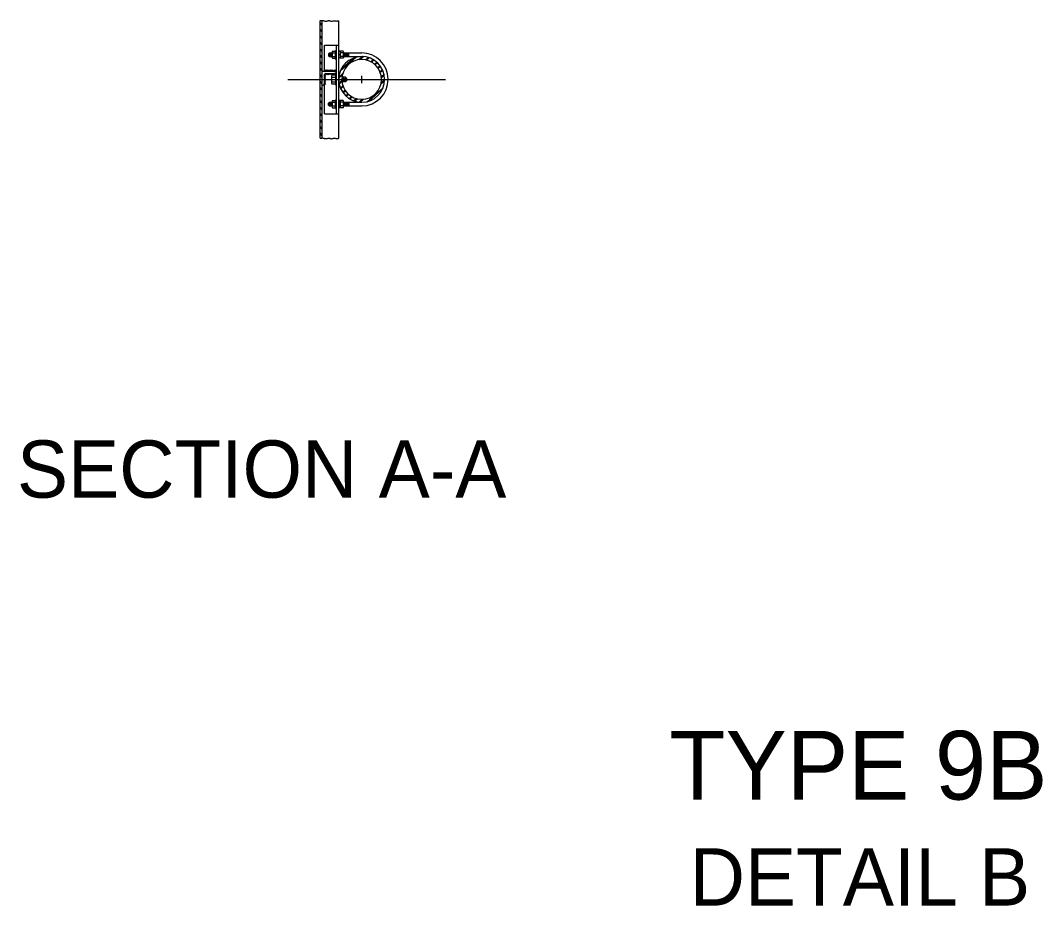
# Model space of a CAD drawing. Extents: x -1216 to -1093, y 810 to 846.
# Drawn here: x -1132.51 to -1123.59, y 809.94 to 817.66 of the extents above; entities that cross this region are included whole.
import ezdxf

# ---------------------------------------------------------------- set-up
doc = ezdxf.new("R2010")
doc.units = 0
doc.layers.add('es_DETAIL', color=7, linetype='Continuous')
doc.layers.add('es_NO-PLOT', color=7, linetype='Continuous')

msp = doc.modelspace()

# ---------------------------------------------------------------- linework, layer by layer
at = {"layer": 'es_DETAIL'}
for p, q in [((-1129.8908, 816.6332), (-1129.8908, 817.659)), ((-1129.8908, 817.6409), (-1129.8742, 817.6243)), ((-1129.8908, 817.6315), (-1129.8742, 817.6148)), ((-1129.8742, 816.6349), (-1129.8742, 817.6607)), ((-1129.7284, 816.6332), (-1129.7284, 817.659)), ((-1129.8908, 817.5844), (-1129.8742, 817.5677)), ((-1129.8908, 817.575), (-1129.8742, 817.5583)), ((-1129.8908, 817.5278), (-1129.8742, 817.5112)), ((-1129.8908, 817.5184), (-1129.8742, 817.5017)), ((-1129.8908, 817.4713), (-1129.8742, 817.4546)), ((-1129.8908, 817.4618), (-1129.8742, 817.4452)), ((-1129.8908, 817.4147), (-1129.8742, 817.3981)), ((-1129.8908, 817.4053), (-1129.8742, 817.3886)), ((-1129.8533, 817.4454), (-1129.7284, 817.4454)), ((-1129.8533, 817.2194), (-1129.8533, 817.4454)), ((-1129.8171, 817.3708), (-1129.8101, 817.3777)), ((-1129.8171, 817.3708), (-1129.8171, 817.3534)), ((-1129.8101, 817.3777), (-1129.8101, 817.3465)), ((-1129.8101, 817.3777), (-1129.7868, 817.3777)), ((-1129.8043, 817.3708), (-1129.8043, 817.3534)), ((-1129.7985, 817.3777), (-1129.7985, 817.3465)), ((-1129.7926, 817.3708), (-1129.7926, 817.3534)), ((-1129.7868, 817.3385), (-1129.7868, 817.3857)), ((-1129.7836, 817.3935), (-1129.7593, 817.3935)), ((-1129.7836, 817.3778), (-1129.7593, 817.3778)), ((-1129.7561, 817.4003), (-1129.7492, 817.4003)), ((-1129.7561, 817.3239), (-1129.7561, 817.4003)), ((-1129.7492, 816.8476), (-1129.7492, 817.4454)), ((-1129.7166, 817.3935), (-1129.7284, 817.3935)), ((-1129.7166, 817.3655), (-1129.7284, 817.3587)), ((-1129.7166, 817.3935), (-1129.7166, 817.3307)), ((-1129.6892, 817.3935), (-1129.7135, 817.3935)), ((-1129.6892, 817.3778), (-1129.7135, 817.3778)), ((-1129.686, 817.3857), (-1129.686, 817.3385)), ((-1129.686, 817.3777), (-1129.5284, 817.3777)), ((-1129.6801, 817.3534), (-1129.6801, 817.3708)), ((-1129.6743, 817.3465), (-1129.6743, 817.3777)), ((-1129.6743, 817.3621), (-1129.6741, 817.3621)), ((-1129.6685, 817.3534), (-1129.6685, 817.3708)), ((-1129.6627, 817.3465), (-1129.6627, 817.3777)), ((-1129.6568, 817.3534), (-1129.6568, 817.3708)), ((-1129.651, 817.3465), (-1129.651, 817.3777)), ((-1129.6452, 817.3534), (-1129.6452, 817.3708)), ((-1129.6393, 817.3465), (-1129.6393, 817.3777)), ((-1129.8908, 817.3582), (-1129.8742, 817.3415)), ((-1129.8908, 817.3487), (-1129.8742, 817.3321)), ((-1129.8908, 817.3016), (-1129.8742, 817.2849)), ((-1129.8908, 817.2922), (-1129.8742, 817.2755)), ((-1129.8171, 817.3534), (-1129.8101, 817.3465)), ((-1129.8101, 817.3465), (-1129.7868, 817.3465)), ((-1129.7836, 817.3464), (-1129.7593, 817.3464)), ((-1129.7836, 817.3307), (-1129.7593, 817.3307)), ((-1129.7561, 817.3239), (-1129.7492, 817.3239)), ((-1129.7166, 817.3307), (-1129.7284, 817.3307)), ((-1129.6892, 817.3464), (-1129.7135, 817.3464)), ((-1129.6892, 817.3307), (-1129.7135, 817.3307)), ((-1129.7132, 817.223), (-1129.5796, 817.3398)), ((-1129.7063, 817.2379), (-1129.5953, 817.335)), ((-1129.686, 817.3465), (-1129.5284, 817.3465)), ((-1129.5194, 817.3463), (-1129.5522, 817.3182)), ((-1129.5099, 817.3456), (-1129.5406, 817.3194)), ((-1129.4665, 817.3389), (-1129.4931, 817.3162)), ((-1129.4622, 817.3339), (-1129.485, 817.3143)), ((-1129.4279, 817.3194), (-1129.4495, 817.3008)), ((-1129.4219, 817.3157), (-1129.4432, 817.2974)), ((-1129.3947, 817.2951), (-1129.4151, 817.2776)), ((-1129.3898, 817.2906), (-1129.4101, 817.2731)), ((-1129.8908, 817.2451), (-1129.8742, 817.2284)), ((-1129.8908, 817.2356), (-1129.8742, 817.219)), ((-1129.8908, 817.1885), (-1129.8742, 817.1718)), ((-1129.8742, 817.2194), (-1129.7492, 817.2194)), ((-1129.8533, 817.1353), (-1129.8533, 817.1886)), ((-1129.8533, 817.1886), (-1129.8433, 817.1786)), ((-1129.8521, 817.2194), (-1129.8421, 817.2294)), ((-1129.8505, 817.1956), (-1129.8434, 817.1869)), ((-1129.8433, 817.1986), (-1129.7692, 817.1986)), ((-1129.8425, 817.1986), (-1129.8429, 817.1886)), ((-1129.8426, 817.2194), (-1129.8326, 817.2294)), ((-1129.8352, 817.1986), (-1129.8401, 817.1886)), ((-1129.8357, 817.1886), (-1129.8258, 817.1986)), ((-1129.8332, 817.2194), (-1129.8232, 817.2294)), ((-1129.8263, 817.1886), (-1129.8163, 817.1986)), ((-1129.8238, 817.2194), (-1129.8138, 817.2294)), ((-1129.8169, 817.1886), (-1129.8069, 817.1986)), ((-1129.8144, 817.2194), (-1129.8044, 817.2294)), ((-1129.8075, 817.1886), (-1129.7975, 817.1986)), ((-1129.8049, 817.2194), (-1129.7949, 817.2294)), ((-1129.798, 817.1886), (-1129.788, 817.1986)), ((-1129.7955, 817.2194), (-1129.7855, 817.2294)), ((-1129.7886, 817.1886), (-1129.7786, 817.1986)), ((-1129.7883, 817.1858), (-1129.7579, 817.1858)), ((-1129.7861, 817.2194), (-1129.7761, 817.2294)), ((-1129.7792, 817.1886), (-1129.7692, 817.1986)), ((-1129.7766, 817.2194), (-1129.7666, 817.2294)), ((-1129.7672, 817.2194), (-1129.7572, 817.2294)), ((-1129.7579, 817.1943), (-1129.7492, 817.1943)), ((-1129.7579, 817.1943), (-1129.7579, 817.0988)), ((-1129.7578, 817.2194), (-1129.7492, 817.228)), ((-1129.7492, 817.2194), (-1129.7492, 817.2203)), ((-1129.7281, 817.1568), (-1129.6978, 817.1834)), ((-1129.7274, 817.1663), (-1129.6949, 817.1948)), ((-1129.3678, 817.2655), (-1129.3881, 817.2482)), ((-1129.3639, 817.2601), (-1129.3842, 817.2427)), ((-1129.347, 817.2306), (-1129.3682, 817.2125)), ((-1129.3442, 817.2243), (-1129.3656, 817.2059)), ((-1129.3332, 817.1898), (-1129.3567, 817.1697)), ((-1129.3321, 817.182), (-1129.3558, 817.1617)), ((-1130.0107, 817.1465), (-1129.4328, 817.1465)), ((-1129.8908, 817.1791), (-1129.8742, 817.1624)), ((-1129.8908, 817.1319), (-1129.8742, 817.1153)), ((-1129.8908, 817.1225), (-1129.8742, 817.1059)), ((-1129.8742, 817.0945), (-1129.8733, 817.0945)), ((-1129.8534, 817.1132), (-1129.8433, 817.1032)), ((-1129.8533, 817.1792), (-1129.8433, 817.1692)), ((-1129.8533, 817.1698), (-1129.8433, 817.1598)), ((-1129.8533, 817.1603), (-1129.8433, 817.1503)), ((-1129.8533, 817.1509), (-1129.8433, 817.1409)), ((-1129.8533, 817.1415), (-1129.8433, 817.1315)), ((-1129.8533, 816.8476), (-1129.8533, 817.1353)), ((-1129.8533, 817.132), (-1129.8433, 817.1221)), ((-1129.8533, 817.1226), (-1129.8433, 817.1126)), ((-1129.7922, 817.176), (-1129.7922, 817.1171)), ((-1129.7883, 817.1662), (-1129.7579, 817.1662)), ((-1129.7883, 817.1269), (-1129.7579, 817.1269)), ((-1129.7883, 817.1073), (-1129.7579, 817.1073)), ((-1129.7579, 817.0988), (-1129.7492, 817.0988)), ((-1129.7277, 817.1129), (-1129.7014, 817.1359)), ((-1129.7233, 817.1079), (-1129.7007, 817.1277)), ((-1129.6707, 817.1673), (-1129.7005, 817.1673)), ((-1129.6707, 817.1258), (-1129.7005, 817.1258)), ((-1129.694, 817.1581), (-1129.694, 817.135)), ((-1129.6862, 817.1673), (-1129.6862, 817.1258)), ((-1129.6784, 817.1581), (-1129.6784, 817.135)), ((-1129.6615, 817.1581), (-1129.6707, 817.1673)), ((-1129.6707, 817.1673), (-1129.6707, 817.1258)), ((-1129.6615, 817.135), (-1129.6707, 817.1258)), ((-1129.6615, 817.1581), (-1129.6615, 817.135)), ((-1129.5284, 817.1145), (-1129.5284, 817.1769)), ((-1129.329, 817.132), (-1129.3601, 817.1054)), ((-1129.3265, 817.143), (-1129.3578, 817.1161)), ((-1129.8908, 817.0754), (-1129.8742, 817.0587)), ((-1129.8908, 817.066), (-1129.8742, 817.0493)), ((-1129.8908, 817.0188), (-1129.8742, 817.0022)), ((-1129.8908, 817.0094), (-1129.8742, 816.9928)), ((-1129.7139, 817.0719), (-1129.6924, 817.0906)), ((-1129.7112, 817.0654), (-1129.69, 817.0839)), ((-1129.6947, 817.0355), (-1129.6745, 817.0532)), ((-1129.6909, 817.03), (-1129.6707, 817.0476)), ((-1129.6693, 817.0046), (-1129.6492, 817.0222)), ((-1129.6645, 817), (-1129.6443, 817.0177)), ((-1129.4818, 816.9521), (-1129.3419, 817.0744)), ((-1129.4689, 816.9545), (-1129.3481, 817.0602)), ((-1129.8908, 816.9623), (-1129.8742, 816.9456)), ((-1129.8908, 816.9529), (-1129.8742, 816.9362)), ((-1129.8171, 816.9396), (-1129.8101, 816.9466)), ((-1129.8171, 816.9223), (-1129.8171, 816.9396)), ((-1129.8171, 816.9223), (-1129.8101, 816.9153)), ((-1129.8101, 816.9153), (-1129.8101, 816.9466)), ((-1129.8101, 816.9466), (-1129.7868, 816.9466)), ((-1129.8101, 816.9153), (-1129.7868, 816.9153)), ((-1129.8043, 816.9223), (-1129.8043, 816.9396)), ((-1129.7985, 816.9153), (-1129.7985, 816.9466)), ((-1129.7926, 816.9223), (-1129.7926, 816.9396)), ((-1129.7868, 816.9545), (-1129.7868, 816.9074)), ((-1129.7836, 816.9624), (-1129.7593, 816.9624)), ((-1129.7836, 816.9467), (-1129.7593, 816.9467)), ((-1129.7836, 816.9152), (-1129.7593, 816.9152)), ((-1129.7561, 816.9691), (-1129.7492, 816.9691)), ((-1129.7561, 816.9691), (-1129.7561, 816.8928)), ((-1129.7166, 816.9624), (-1129.7284, 816.9624)), ((-1129.7166, 816.9276), (-1129.7284, 816.9343)), ((-1129.7166, 816.8995), (-1129.7166, 816.9624)), ((-1129.6892, 816.9624), (-1129.7135, 816.9624)), ((-1129.6892, 816.9467), (-1129.7135, 816.9467)), ((-1129.6892, 816.9152), (-1129.7135, 816.9152)), ((-1129.686, 816.9074), (-1129.686, 816.9545)), ((-1129.686, 816.9466), (-1129.5284, 816.9466)), ((-1129.686, 816.9153), (-1129.5284, 816.9153)), ((-1129.6801, 816.9396), (-1129.6801, 816.9223)), ((-1129.6743, 816.9466), (-1129.6743, 816.9153)), ((-1129.6743, 816.931), (-1129.6741, 816.931)), ((-1129.6685, 816.9396), (-1129.6685, 816.9223)), ((-1129.6627, 816.9466), (-1129.6627, 816.9153)), ((-1129.6568, 816.9396), (-1129.6568, 816.9223)), ((-1129.651, 816.9466), (-1129.651, 816.9153)), ((-1129.6452, 816.9396), (-1129.6452, 816.9223)), ((-1129.6393, 816.9466), (-1129.6393, 816.9153)), ((-1129.6377, 816.9791), (-1129.6168, 816.9974)), ((-1129.6318, 816.9754), (-1129.6106, 816.994)), ((-1129.5993, 816.9596), (-1129.5761, 816.9799)), ((-1129.5917, 816.9574), (-1129.5683, 816.9779)), ((-1129.5539, 816.9461), (-1129.5228, 816.9733)), ((-1129.5427, 816.9471), (-1129.5119, 816.974)), ((-1129.8908, 816.9057), (-1129.8742, 816.8891)), ((-1129.8908, 816.8963), (-1129.8742, 816.8796)), ((-1129.8908, 816.8492), (-1129.8742, 816.8325)), ((-1129.8908, 816.8398), (-1129.8742, 816.8231)), ((-1129.8533, 816.8476), (-1129.7284, 816.8476)), ((-1129.7836, 816.8995), (-1129.7593, 816.8995)), ((-1129.7561, 816.8928), (-1129.7492, 816.8928)), ((-1129.7166, 816.8995), (-1129.7284, 816.8995)), ((-1129.6892, 816.8995), (-1129.7135, 816.8995)), ((-1129.8908, 816.7926), (-1129.8742, 816.776)), ((-1129.8908, 816.7832), (-1129.8742, 816.7665)), ((-1129.8908, 816.7361), (-1129.8742, 816.7194)), ((-1129.8908, 816.7266), (-1129.8742, 816.71)), ((-1129.8908, 816.6795), (-1129.8742, 816.6629)), ((-1129.8908, 816.6701), (-1129.8742, 816.6534))]:
    msp.add_line(p, q, dxfattribs=at)
msp.add_lwpolyline([(-1130.1731, 817.1465), (-1128.7979, 817.1465)], dxfattribs=at)
for centre, radius, start, end in [((-1129.7755, 817.3857), 0.0113, 135.96474, 224.03526), ((-1129.7441, 817.3621), 0.0425, 158.32588, 201.67412), ((-1129.7674, 817.3857), 0.0113, 315.96474, 44.03526), ((-1129.7989, 817.3621), 0.0425, 338.32588, 21.67412), ((-1129.7053, 817.3857), 0.0113, 135.96474, 224.03526), ((-1129.6739, 817.3621), 0.0425, 158.32588, 201.67412), ((-1129.6973, 817.3857), 0.0113, 315.96474, 44.03526), ((-1129.7287, 817.3621), 0.0425, 338.32588, 21.67412), ((-1129.5284, 817.1465), 0.2312, 270.36225, 90.18113), ((-1129.7755, 817.3385), 0.0113, 135.96474, 224.03526), ((-1129.7674, 817.3385), 0.0113, 315.96474, 44.03526), ((-1129.5284, 817.1465), 0.1999, 270.36225, 270), ((-1129.7053, 817.3385), 0.0113, 135.96474, 224.03526), ((-1129.5284, 817.1465), 0.1733, 270.10498, 270), ((-1129.6973, 817.3385), 0.0113, 315.96474, 44.03526), ((-1129.8433, 817.1886), 0.01, 90, 180), ((-1129.7781, 817.176), 0.0141, 135.96474, 224.03526), ((-1129.7692, 817.2186), 0.02, 270, 0), ((-1129.8733, 817.1145), 0.02, 270, 360), ((-1129.7781, 817.1171), 0.0141, 135.96474, 224.03526), ((-1129.7388, 817.1465), 0.0532, 158.32588, 201.67412), ((-1129.7755, 816.9545), 0.0113, 135.96474, 224.03526), ((-1129.7755, 816.9074), 0.0113, 135.96474, 224.03526), ((-1129.7441, 816.931), 0.0425, 158.32588, 201.67412), ((-1129.7674, 816.9545), 0.0113, 315.96474, 44.03526), ((-1129.7989, 816.931), 0.0425, 338.32588, 21.67412), ((-1129.7674, 816.9074), 0.0113, 315.96474, 44.03526), ((-1129.7053, 816.9545), 0.0113, 135.96474, 224.03526), ((-1129.7053, 816.9074), 0.0113, 135.96474, 224.03526), ((-1129.6739, 816.931), 0.0425, 158.32588, 201.67412), ((-1129.6973, 816.9545), 0.0113, 315.96474, 44.03526), ((-1129.7287, 816.931), 0.0425, 338.32588, 21.67412), ((-1129.6973, 816.9074), 0.0113, 315.96474, 44.03526)]:
    msp.add_arc(centre, radius, start, end, dxfattribs=at)
for points in [[(-1129.8908, 817.659), (-1129.8826, 817.6598), (-1129.8701, 817.6612), (-1129.8598, 817.6592), (-1129.8497, 817.6563), (-1129.8359, 817.6563), (-1129.8217, 817.6586), (-1129.8123, 817.6594), (-1129.8028, 817.6565), (-1129.7931, 817.6546), (-1129.7765, 817.6579), (-1129.7699, 817.6588), (-1129.7598, 817.6583), (-1129.7462, 817.6563), (-1129.739, 817.6565), (-1129.7284, 817.659)], [(-1129.8908, 816.6332), (-1129.8826, 816.634), (-1129.8701, 816.6354), (-1129.8598, 816.6334), (-1129.8497, 816.6305), (-1129.8359, 816.6305), (-1129.8217, 816.6328), (-1129.8123, 816.6336), (-1129.8028, 816.6307), (-1129.7931, 816.6288), (-1129.7765, 816.6321), (-1129.7699, 816.633), (-1129.7598, 816.6325), (-1129.7462, 816.6305), (-1129.739, 816.6307), (-1129.7284, 816.6332)]]:
    msp.add_spline(points, degree=3, dxfattribs=at)

# ---------------------------------------------------------------- texts
at = {"layer": 'es_NO-PLOT'}
for s, height, p in [('SECTION A-A', 0.49987, (-1132.5367, 813.4961)), ('TYPE 9B', 0.59984, (-1126.8429, 810.8613)), ('DETAIL B', 0.49987, (-1126.6658, 809.9365))]:
    msp.add_text(s, height=height, dxfattribs=at).set_placement(p)

doc.saveas('drawing.dxf')
